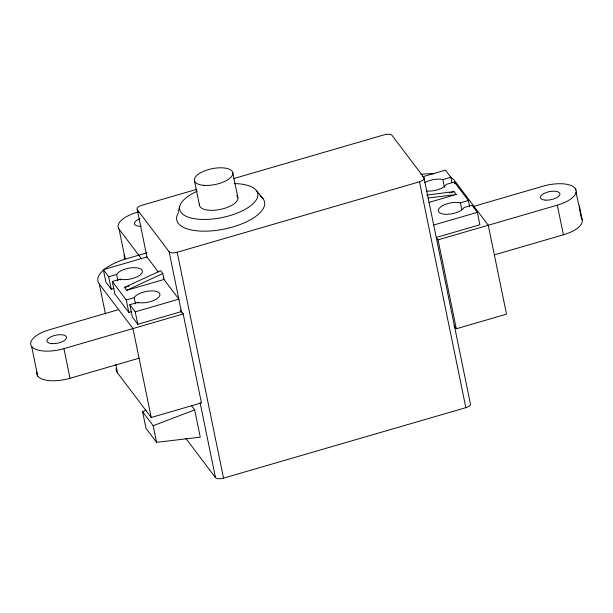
<?xml version="1.0" encoding="UTF-8"?>
<svg xmlns="http://www.w3.org/2000/svg" width="613" height="613" viewBox="0 0 613 613"><rect width="100%" height="100%" fill="white"/><g stroke="black" fill="none" stroke-linecap="round" stroke-linejoin="round"><path stroke-width="0.92" d="M178.26 211.516L179.724 206.466M191.302 405.438L194.666 409.89L200.267 437.161L156.576 442.333L146.001 428.357L142.599 411.752L146.001 410.112M124.47 287.428L160.614 270.701L162.759 273.544L163.977 279.474L126.63 290.332L124.47 287.428L129.036 286.164M126.63 290.332L162.759 273.544M142.599 411.752L153.166 425.736L194.666 409.89M196.781 189.325L141.71 205.34A6.643 2.736 -11.6 0 0 137.228 209.531L147.036 257.33M233.492 178.644L384.014 134.868A6.643 2.736 -11.6 0 1 392.082 135.412L423.966 177.594L470.332 403.469A6.643 2.736 -11.6 0 1 465.849 407.66L223.546 478.132A6.643 2.736 -11.6 0 1 215.477 477.588L185.869 438.418M146.982 252.801L126.209 258.847A39.845 16.398 -11.6 0 0 99.298 284.018L105.444 313.971M113.918 288.432L111.259 289.206L105.888 282.095L103.336 269.651L146.959 256.962L158.346 272.026M422.717 176.759L445.444 170.153L450.816 177.264L451.911 182.597M137.228 209.531L169.111 251.713A6.643 2.736 -11.6 0 0 177.18 252.257L419.484 181.793A6.643 2.736 -11.6 0 0 423.966 177.594M103.336 269.651L108.708 276.754L116.669 274.44A13.279 5.463 -11.6 0 1 134.653 267.674A13.279 5.463 -11.6 0 1 140.147 274.93A13.279 5.463 -11.6 0 1 120.248 279.183L112.294 281.497L114.846 293.949L128.822 312.431L131.473 311.657M424.832 182.574A13.279 5.463 -11.6 0 1 442.862 179.578L450.816 177.264M469.65 206.711L468.378 200.482L454.402 182L446.44 184.314A13.279 5.463 -11.6 0 1 426.288 190.934M449.482 192.972L454.026 191.585L426.755 195.118M428.855 202.436L456.187 194.49L427.966 198.083M112.294 281.497L126.263 299.979L134.224 297.665A13.279 5.463 -11.6 0 1 152.216 290.891A13.279 5.463 -11.6 0 1 157.702 298.156A13.279 5.463 -11.6 0 1 137.802 302.401L129.849 304.722L132.4 317.166L137.779 324.277L181.402 311.588M436.257 237.469L479.887 224.779L477.335 212.336L471.956 205.225L463.995 207.539A13.279 5.463 -11.6 0 1 446.011 214.312A13.279 5.463 -11.6 0 1 440.517 207.048A13.279 5.463 -11.6 0 1 460.417 202.803L468.378 200.482M118.646 309.603L49.599 329.687A26.558 10.927 -11.6 0 0 31.654 346.468L37.738 376.114M473.941 206.282L542.988 186.199A26.558 10.927 -11.6 0 1 575.262 188.375L575.645 190.229M129.849 304.722L135.22 311.825L178.85 299.144L163.472 278.8M433.705 225.025L477.335 212.336M31.654 346.468A26.558 10.927 -11.6 0 0 63.928 348.644L183.195 313.963L201.447 402.887L151.235 417.491L117.55 372.942A39.845 16.398 -11.6 0 1 116.049 368.605M436.333 237.568L438.05 239.844L557.317 205.156A26.558 10.927 -11.6 0 0 575.262 188.375M36.864 372.106A26.558 10.927 -11.6 0 0 70.012 378.29L139.059 358.207M494.354 254.878L563.401 234.794A26.558 10.927 -11.6 0 0 581.346 218.013L579.063 206.903M454.018 325.741L456.31 328.767L506.522 314.163L488.27 225.239L454.593 180.689A39.845 16.398 -11.6 0 0 450.18 177.195M256.364 190.559L263.023 198.673M454.026 191.585L456.187 194.49M138.523 211.922A26.558 10.927 -11.6 0 0 119.06 229.124L141.565 258.893M180.268 310.086L183.195 313.963M99.298 284.018L132.975 328.568L151.235 417.491M579.193 205.041L582.235 219.86M576.021 192.076L578.687 205.049M557.317 205.156L563.401 234.794M460.417 202.803L461.85 209.799M454.402 182L454.769 183.777M442.862 179.578L444.456 187.356M438.05 239.844L456.31 328.767M419.484 181.793L465.849 407.66M232.764 172.59L237.875 197.486M194.421 180.636L199.531 205.539M177.18 252.257L223.546 478.132M169.111 251.713L181.617 312.63M200.091 402.611L215.477 477.588M137.802 302.401L137.963 303.182M134.224 297.665L135.504 303.887M119.06 229.124L125.144 258.77A26.558 10.927 -11.6 0 1 124.27 254.763M135.22 311.825L137.779 324.277M153.166 425.736L156.576 442.333M126.263 299.979L128.822 312.431M120.248 279.183L120.409 279.957M116.669 274.44L117.941 280.67M108.708 276.754L111.259 289.206M115.819 364.52L117.55 372.942M63.928 348.644L70.012 378.29M260.111 195.968A44.826 18.444 -11.6 0 1 224.166 229.101A44.826 18.444 -11.6 0 1 178.567 212.558M234.097 183.571A39.845 16.398 -11.6 0 1 251.046 205.439A39.845 16.398 -11.6 0 1 190.758 217.929A39.845 16.398 -11.6 0 1 197.194 191.218M236.672 195.524A19.585 8.061 -11.6 0 1 221.285 209.202A19.585 8.061 -11.6 0 1 199.539 203.945M420.794 174.391A39.845 16.398 -11.6 0 1 434.165 173.747M141.266 226.297A9.961 4.099 -11.6 0 1 134.408 223.806A9.961 4.099 -11.6 0 1 139.81 218.826M203.953 185.341A19.585 8.061 -11.6 0 0 232.848 173.356A19.585 8.061 -11.6 0 0 203.976 171.134A19.585 8.061 -11.6 0 0 203.953 185.341M545.248 200.114A9.961 4.099 -11.6 0 0 559.945 194.022A9.961 4.099 -11.6 0 0 545.264 192.888A9.961 4.099 -11.6 0 0 545.248 200.114M51.86 343.609A9.961 4.099 -11.6 0 0 66.556 337.51A9.961 4.099 -11.6 0 0 51.875 336.384A9.961 4.099 -11.6 0 0 51.86 343.609"/></g></svg>
